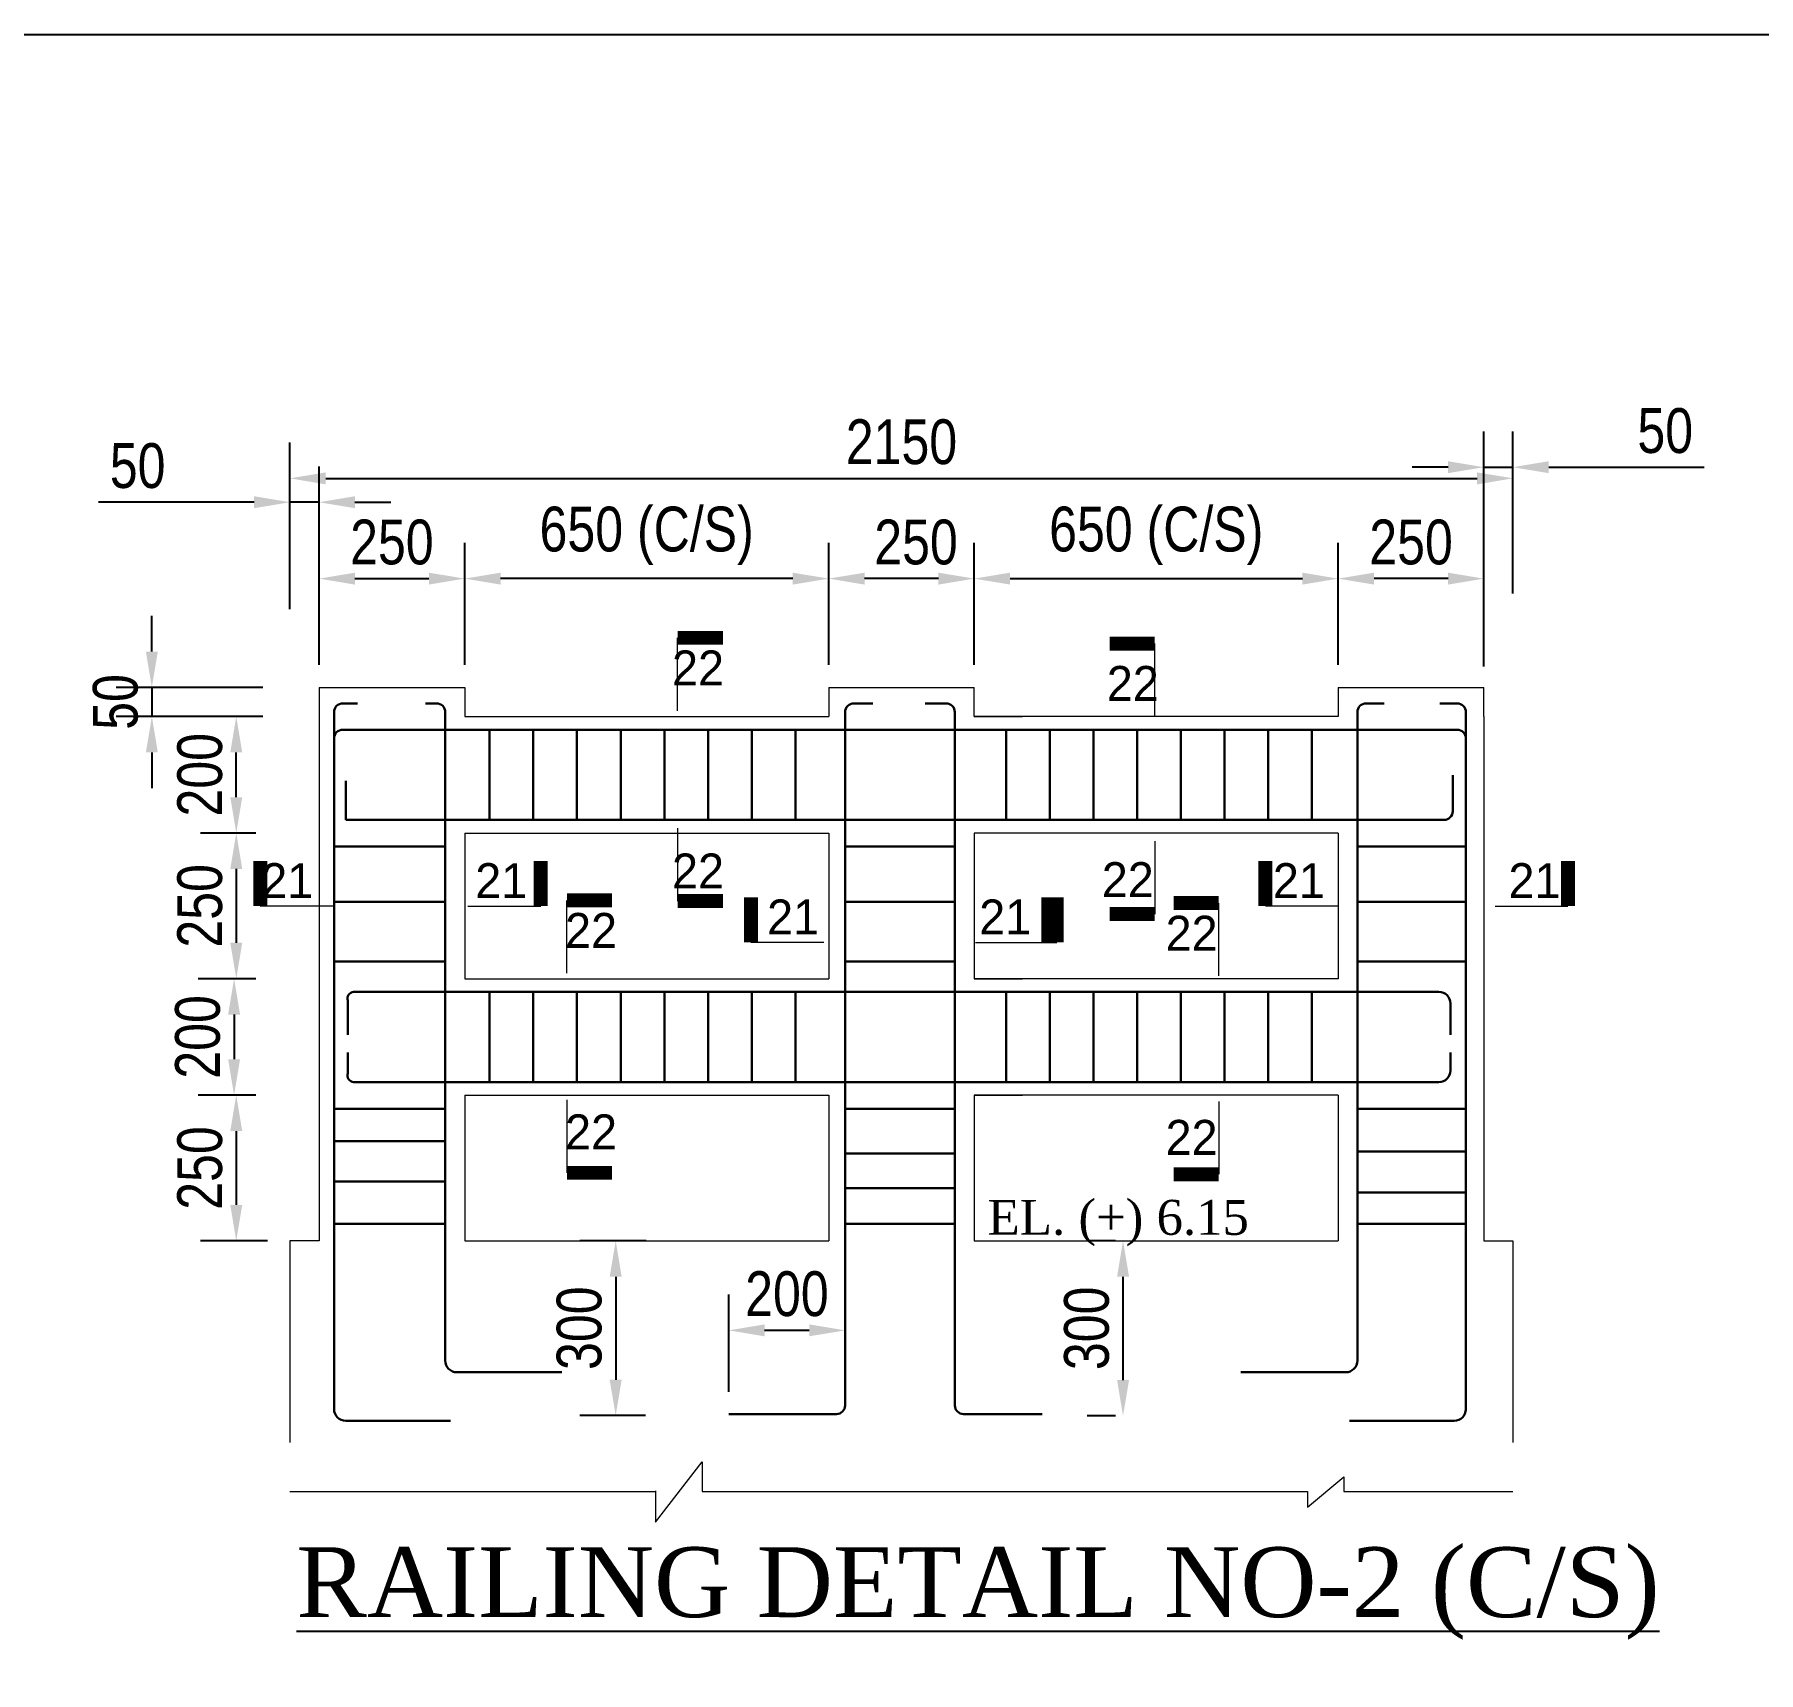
# Model space of a CAD drawing. Extents: x -358915 to 1258323, y -1667244 to -305611.
# Drawn here: x 1116203 to 1120051, y -1471550 to -1467894 of the extents above; entities that cross this region are included whole.
import ezdxf

# ---------------------------------------------------------------- set-up
doc = ezdxf.new("R2010")
doc.units = 0
doc.header["$LTSCALE"] = 300
doc.header["$MEASUREMENT"] = 0
doc.linetypes.add('DASHED', pattern=[0.75, 0.5, -0.25])
doc.layers.get('DEFPOINTS').update_dxf_attribs({"linetype": 'CONTINUOUS'})
doc.layers.add('LINE', color=7, linetype='CONTINUOUS')
doc.layers.add('TEXT', color=10, linetype='CONTINUOUS')
doc.layers.add('ROD', color=1, linetype='CONTINUOUS', lineweight=30)
doc.styles.add('DIM', font='isocp3.shx')
doc.styles.add('SH-T2', font='arial.ttf', dxfattribs={"width": 0.8})
doc.dimstyles.new('dim_50', dxfattribs={"dimtxt": 100, "dimasz": 100, "dimexe": 50, "dimexo": 30, "dimgap": 30, "dimtad": 1, "dimdec": 0, "dimzin": 0, "dimdsep": 46, "dimtxsty": 'DIM', "dimcen": 0.09, "dimclrd": 5, "dimclre": 5, "dimclrt": 7, "dimadec": 0, "dimazin": 0, "dimtfac": 1, "dimtdec": 0, "dimtmove": 0, "dimatfit": 3, "dimfxl": 1, "dimtolj": 1, "dimtzin": 0, "dimarcsym": 1})

# ---------------------------------------------------------------- blocks, each defined once
blk = doc.blocks.new('se')
at = {"layer": 'TEXT', "color": 6, "lineweight": 9, "ltscale": 3}
blk.add_lwpolyline([(0, 0, 20, 20, 0), (0, 64.7, 0, 0, 0)], format="xyseb", dxfattribs=at)
blk.add_lwpolyline([(-104.2, 0), (0, 0)], dxfattribs=at)
blk = doc.blocks.new('*D1203')
at = {"layer": 'DEFPOINTS', "color": 0, "transparency": 16777216}
for p in [(1117163.3, -1469108.6), (1116838.3, -1469351.3), (1117163.3, -1469351.3)]:
    blk.add_point(p, dxfattribs=at)
at = {"layer": 'LINE', "color": 5, "lineweight": -2, "transparency": 16777216}
for p, q in [((1116838.3, -1469301.3), (1116838.3, -1469028.6)), ((1117163.3, -1469301.3), (1117163.3, -1469028.6)), ((1116918.3, -1469108.6), (1117083.3, -1469108.6))]:
    blk.add_line(p, q, dxfattribs=at)
at = {"layer": 'LINE', "color": 5, "transparency": 16777216}
for points in [[(1116918.3, -1469095.3), (1116918.3, -1469121.9), (1116838.3, -1469108.6)], [(1117083.3, -1469095.3), (1117083.3, -1469121.9), (1117163.3, -1469108.6)]]:
    blk.add_solid(points, dxfattribs=at)
at = {"layer": 'LINE', "color": 7, "transparency": 16777216, "insert": (1117000.8, -1469027.5), "char_height": 100, "attachment_point": 5, "style": 'SH-T2'}
blk.add_mtext('\\A1;250', dxfattribs=at)
blk = doc.blocks.new('*D1204')
at = {"layer": 'DEFPOINTS', "color": 0, "transparency": 16777216}
for p in [(1117163.3, -1469108.6), (1117163.3, -1469351.3), (1117975.8, -1469351.3)]:
    blk.add_point(p, dxfattribs=at)
at = {"layer": 'LINE', "color": 5, "lineweight": -2, "transparency": 16777216}
for p, q in [((1117163.3, -1469301.3), (1117163.3, -1469028.6)), ((1117975.8, -1469301.3), (1117975.8, -1469028.6)), ((1117895.8, -1469108.6), (1117243.3, -1469108.6))]:
    blk.add_line(p, q, dxfattribs=at)
at = {"layer": 'LINE', "color": 5, "transparency": 16777216}
for points in [[(1117243.3, -1469095.3), (1117243.3, -1469121.9), (1117163.3, -1469108.6)], [(1117895.8, -1469095.3), (1117895.8, -1469121.9), (1117975.8, -1469108.6)]]:
    blk.add_solid(points, dxfattribs=at)
at = {"layer": 'LINE', "color": 7, "transparency": 16777216, "insert": (1117569.5, -1469013), "char_height": 100, "attachment_point": 5, "style": 'SH-T2'}
blk.add_mtext('\\A1;650 (C/S)', dxfattribs=at)
blk = doc.blocks.new('*D1205')
at = {"layer": 'DEFPOINTS', "color": 0, "transparency": 16777216}
for p in [(1117975.8, -1469108.6), (1117975.8, -1469279.7), (1118300.8, -1469279.7)]:
    blk.add_point(p, dxfattribs=at)
at = {"layer": 'LINE', "color": 5, "lineweight": -2, "transparency": 16777216}
for p, q in [((1117975.8, -1469229.7), (1117975.8, -1469028.6)), ((1118300.8, -1469229.7), (1118300.8, -1469028.6)), ((1118220.8, -1469108.6), (1118055.8, -1469108.6))]:
    blk.add_line(p, q, dxfattribs=at)
at = {"layer": 'LINE', "color": 5, "transparency": 16777216}
for points in [[(1118055.8, -1469095.3), (1118055.8, -1469121.9), (1117975.8, -1469108.6)], [(1118220.8, -1469095.3), (1118220.8, -1469121.9), (1118300.8, -1469108.6)]]:
    blk.add_solid(points, dxfattribs=at)
at = {"layer": 'LINE', "color": 7, "transparency": 16777216, "insert": (1118170.8, -1469027.5), "char_height": 100, "attachment_point": 5, "style": 'SH-T2'}
blk.add_mtext('\\A1;250', dxfattribs=at)
blk = doc.blocks.new('*D1206')
at = {"layer": 'DEFPOINTS', "color": 0, "transparency": 16777216}
for p in [(1116653.4, -1469416.3), (1116747, -1469416.3), (1116747, -1469676.3)]:
    blk.add_point(p, dxfattribs=at)
at = {"layer": 'LINE', "color": 5, "lineweight": -2, "transparency": 16777216}
for p, q in [((1116697, -1469416.3), (1116573.4, -1469416.3)), ((1116653.4, -1469596.3), (1116653.4, -1469496.3)), ((1116697, -1469676.3), (1116573.4, -1469676.3))]:
    blk.add_line(p, q, dxfattribs=at)
at = {"layer": 'LINE', "color": 5, "transparency": 16777216}
for points in [[(1116640.1, -1469496.3), (1116666.8, -1469496.3), (1116653.4, -1469416.3)], [(1116640.1, -1469596.3), (1116666.8, -1469596.3), (1116653.4, -1469676.3)]]:
    blk.add_solid(points, dxfattribs=at)
at = {"layer": 'LINE', "color": 7, "transparency": 16777216, "insert": (1116572.4, -1469546.3), "char_height": 100, "attachment_point": 5, "rotation": 90, "style": 'SH-T2'}
blk.add_mtext('\\A1;200', dxfattribs=at)
blk = doc.blocks.new('*D1207')
at = {"layer": 'DEFPOINTS', "color": 0, "transparency": 16777216}
for p in [(1116747, -1469676.3), (1116653.4, -1470001.3), (1116747, -1470001.3)]:
    blk.add_point(p, dxfattribs=at)
at = {"layer": 'LINE', "color": 5, "lineweight": -2, "transparency": 16777216}
for p, q in [((1116697, -1469676.3), (1116573.4, -1469676.3)), ((1116653.4, -1469756.3), (1116653.4, -1469921.3)), ((1116697, -1470001.3), (1116573.4, -1470001.3))]:
    blk.add_line(p, q, dxfattribs=at)
at = {"layer": 'LINE', "color": 5, "transparency": 16777216}
for points in [[(1116640.1, -1469756.3), (1116666.8, -1469756.3), (1116653.4, -1469676.3)], [(1116640.1, -1469921.3), (1116666.8, -1469921.3), (1116653.4, -1470001.3)]]:
    blk.add_solid(points, dxfattribs=at)
at = {"layer": 'LINE', "color": 7, "transparency": 16777216, "insert": (1116572.4, -1469838.8), "char_height": 100, "attachment_point": 5, "rotation": 90, "style": 'SH-T2'}
blk.add_mtext('\\A1;250', dxfattribs=at)
blk = doc.blocks.new('*D1208')
at = {"layer": 'DEFPOINTS', "color": 0, "transparency": 16777216}
for p in [(1116747, -1470001.3), (1116648.6, -1470261.3), (1116747, -1470261.3)]:
    blk.add_point(p, dxfattribs=at)
at = {"layer": 'LINE', "color": 5, "lineweight": -2, "transparency": 16777216}
for p, q in [((1116697, -1470001.3), (1116568.6, -1470001.3)), ((1116648.6, -1470081.3), (1116648.6, -1470181.3)), ((1116697, -1470261.3), (1116568.6, -1470261.3))]:
    blk.add_line(p, q, dxfattribs=at)
at = {"layer": 'LINE', "color": 5, "transparency": 16777216}
for points in [[(1116635.3, -1470081.3), (1116661.9, -1470081.3), (1116648.6, -1470001.3)], [(1116635.3, -1470181.3), (1116661.9, -1470181.3), (1116648.6, -1470261.3)]]:
    blk.add_solid(points, dxfattribs=at)
at = {"layer": 'LINE', "color": 7, "transparency": 16777216, "insert": (1116567.5, -1470131.3), "char_height": 100, "attachment_point": 5, "rotation": 90, "style": 'SH-T2'}
blk.add_mtext('\\A1;200', dxfattribs=at)
blk = doc.blocks.new('*D1209')
at = {"layer": 'DEFPOINTS', "color": 0, "transparency": 16777216}
for p in [(1116698.6, -1470261.3), (1116653.4, -1470586.3), (1116773.3, -1470586.3)]:
    blk.add_point(p, dxfattribs=at)
at = {"layer": 'LINE', "color": 5, "lineweight": -2, "transparency": 16777216}
for p, q in [((1116648.6, -1470261.3), (1116573.4, -1470261.3)), ((1116653.4, -1470341.3), (1116653.4, -1470506.3)), ((1116723.3, -1470586.3), (1116573.4, -1470586.3))]:
    blk.add_line(p, q, dxfattribs=at)
at = {"layer": 'LINE', "color": 5, "transparency": 16777216}
for points in [[(1116640.1, -1470341.3), (1116666.8, -1470341.3), (1116653.4, -1470261.3)], [(1116640.1, -1470506.3), (1116666.8, -1470506.3), (1116653.4, -1470586.3)]]:
    blk.add_solid(points, dxfattribs=at)
at = {"layer": 'LINE', "color": 7, "transparency": 16777216, "insert": (1116572.4, -1470423.8), "char_height": 100, "attachment_point": 5, "rotation": 90, "style": 'SH-T2'}
blk.add_mtext('\\A1;250', dxfattribs=at)
blk = doc.blocks.new('*D1210')
at = {"layer": 'DEFPOINTS', "color": 0, "transparency": 16777216}
for p in [(1119113.3, -1469108.6), (1118300.8, -1469351.3), (1119113.3, -1469351.3)]:
    blk.add_point(p, dxfattribs=at)
at = {"layer": 'LINE', "color": 5, "lineweight": -2, "transparency": 16777216}
for p, q in [((1118300.8, -1469301.3), (1118300.8, -1469028.6)), ((1119113.3, -1469301.3), (1119113.3, -1469028.6)), ((1118380.8, -1469108.6), (1119033.3, -1469108.6))]:
    blk.add_line(p, q, dxfattribs=at)
at = {"layer": 'LINE', "color": 5, "transparency": 16777216}
for points in [[(1118380.8, -1469095.3), (1118380.8, -1469121.9), (1118300.8, -1469108.6)], [(1119033.3, -1469095.3), (1119033.3, -1469121.9), (1119113.3, -1469108.6)]]:
    blk.add_solid(points, dxfattribs=at)
at = {"layer": 'LINE', "color": 7, "transparency": 16777216, "insert": (1118707, -1469013), "char_height": 100, "attachment_point": 5, "style": 'SH-T2'}
blk.add_mtext('\\A1;650 (C/S)', dxfattribs=at)
blk = doc.blocks.new('*D1211')
at = {"layer": 'DEFPOINTS', "color": 0, "transparency": 16777216}
for p in [(1118632.9, -1470586.3), (1118665.8, -1470586.3), (1118665.8, -1470976.9)]:
    blk.add_point(p, dxfattribs=at)
at = {"layer": 'LINE', "color": 5, "lineweight": -2, "transparency": 16777216}
for p, q in [((1118615.8, -1470586.3), (1118552.9, -1470586.3)), ((1118632.9, -1470896.9), (1118632.9, -1470666.3)), ((1118615.8, -1470976.9), (1118552.9, -1470976.9))]:
    blk.add_line(p, q, dxfattribs=at)
at = {"layer": 'LINE', "color": 5, "transparency": 16777216}
for points in [[(1118619.6, -1470666.3), (1118646.3, -1470666.3), (1118632.9, -1470586.3)], [(1118619.6, -1470896.9), (1118646.3, -1470896.9), (1118632.9, -1470976.9)]]:
    blk.add_solid(points, dxfattribs=at)
at = {"layer": 'LINE', "color": 7, "transparency": 16777216, "insert": (1118551.9, -1470781.6), "char_height": 100, "attachment_point": 5, "rotation": 90, "style": 'SH-T2'}
blk.add_mtext('\\A1;300', dxfattribs=at)
blk = doc.blocks.new('*D1212')
at = {"layer": 'DEFPOINTS', "color": 0, "transparency": 16777216}
for p in [(1116762.8, -1469351.3), (1116465, -1469416.3), (1116762.8, -1469416.3)]:
    blk.add_point(p, dxfattribs=at)
at = {"layer": 'LINE', "color": 5, "lineweight": -2, "transparency": 16777216}
for p, q in [((1116465, -1469271.3), (1116465, -1469191.3)), ((1116712.8, -1469351.3), (1116385, -1469351.3)), ((1116465, -1469351.3), (1116465, -1469416.3)), ((1116712.8, -1469416.3), (1116385, -1469416.3)), ((1116465, -1469496.3), (1116465, -1469576.3))]:
    blk.add_line(p, q, dxfattribs=at)
at = {"layer": 'LINE', "color": 5, "transparency": 16777216}
for points in [[(1116451.7, -1469271.3), (1116478.3, -1469271.3), (1116465, -1469351.3)], [(1116451.7, -1469496.3), (1116478.3, -1469496.3), (1116465, -1469416.3)]]:
    blk.add_solid(points, dxfattribs=at)
at = {"layer": 'LINE', "color": 7, "transparency": 16777216, "insert": (1116384, -1469383.8), "char_height": 100, "attachment_point": 5, "rotation": 90, "style": 'SH-T2'}
blk.add_mtext('\\A1;50', dxfattribs=at)
blk = doc.blocks.new('*D1213')
at = {"layer": 'DEFPOINTS', "color": 0, "transparency": 16777216}
for p in [(1117618.3, -1470586.3), (1117500.4, -1470976.3), (1117616.9, -1470976.3)]:
    blk.add_point(p, dxfattribs=at)
at = {"layer": 'LINE', "color": 5, "lineweight": -2, "transparency": 16777216}
for p, q in [((1117568.3, -1470586.3), (1117420.4, -1470586.3)), ((1117500.4, -1470666.3), (1117500.4, -1470896.3)), ((1117566.9, -1470976.3), (1117420.4, -1470976.3))]:
    blk.add_line(p, q, dxfattribs=at)
at = {"layer": 'LINE', "color": 5, "transparency": 16777216}
for points in [[(1117487, -1470666.3), (1117513.7, -1470666.3), (1117500.4, -1470586.3)], [(1117487, -1470896.3), (1117513.7, -1470896.3), (1117500.4, -1470976.3)]]:
    blk.add_solid(points, dxfattribs=at)
at = {"layer": 'LINE', "color": 7, "transparency": 16777216, "insert": (1117419.3, -1470781.3), "char_height": 100, "attachment_point": 5, "rotation": 90, "style": 'SH-T2'}
blk.add_mtext('\\A1;300', dxfattribs=at)
blk = doc.blocks.new('*D1214')
at = {"layer": 'DEFPOINTS', "color": 0, "transparency": 16777216}
for p in [(1117752.7, -1470786.1), (1117752.7, -1470973.1), (1118012.5, -1470953.6)]:
    blk.add_point(p, dxfattribs=at)
at = {"layer": 'LINE', "color": 5, "lineweight": -2, "transparency": 16777216}
for p, q in [((1117752.7, -1470923.1), (1117752.7, -1470706.1)), ((1118012.5, -1470903.6), (1118012.5, -1470706.1)), ((1117932.5, -1470786.1), (1117832.7, -1470786.1))]:
    blk.add_line(p, q, dxfattribs=at)
at = {"layer": 'LINE', "color": 5, "transparency": 16777216}
for points in [[(1117832.7, -1470772.8), (1117832.7, -1470799.4), (1117752.7, -1470786.1)], [(1117932.5, -1470772.8), (1117932.5, -1470799.4), (1118012.5, -1470786.1)]]:
    blk.add_solid(points, dxfattribs=at)
at = {"layer": 'LINE', "color": 7, "transparency": 16777216, "insert": (1117882.6, -1470705), "char_height": 100, "attachment_point": 5, "style": 'SH-T2'}
blk.add_mtext('\\A1;200', dxfattribs=at)
blk = doc.blocks.new('*D1215')
at = {"layer": 'DEFPOINTS', "color": 0, "transparency": 16777216}
for p in [(1119113.3, -1469108.6), (1119113.3, -1469279.7), (1119438.3, -1469354.6)]:
    blk.add_point(p, dxfattribs=at)
at = {"layer": 'LINE', "color": 5, "lineweight": -2, "transparency": 16777216}
for p, q in [((1119113.3, -1469229.7), (1119113.3, -1469028.6)), ((1119438.3, -1469304.6), (1119438.3, -1469028.6)), ((1119358.3, -1469108.6), (1119193.3, -1469108.6))]:
    blk.add_line(p, q, dxfattribs=at)
at = {"layer": 'LINE', "color": 5, "transparency": 16777216}
for points in [[(1119193.3, -1469095.3), (1119193.3, -1469121.9), (1119113.3, -1469108.6)], [(1119358.3, -1469095.3), (1119358.3, -1469121.9), (1119438.3, -1469108.6)]]:
    blk.add_solid(points, dxfattribs=at)
at = {"layer": 'LINE', "color": 7, "transparency": 16777216, "insert": (1119275.8, -1469027.5), "char_height": 100, "attachment_point": 5, "style": 'SH-T2'}
blk.add_mtext('\\A1;250', dxfattribs=at)
blk = doc.blocks.new('*D1216')
at = {"layer": 'DEFPOINTS', "color": 0, "transparency": 16777216}
for p in [(1119503.3, -1468859.9), (1119438.3, -1469191.8), (1119503.3, -1469191.8)]:
    blk.add_point(p, dxfattribs=at)
at = {"layer": 'LINE', "color": 5, "lineweight": -2, "transparency": 16777216}
for p, q in [((1119438.3, -1469141.8), (1119438.3, -1468779.9)), ((1119503.3, -1469141.8), (1119503.3, -1468779.9)), ((1119358.3, -1468859.9), (1119278.3, -1468859.9)), ((1119438.3, -1468859.9), (1119503.3, -1468859.9)), ((1119583.3, -1468859.9), (1119930.4, -1468859.9))]:
    blk.add_line(p, q, dxfattribs=at)
at = {"layer": 'LINE', "color": 5, "transparency": 16777216}
for points in [[(1119358.3, -1468846.6), (1119358.3, -1468873.3), (1119438.3, -1468859.9)], [(1119583.3, -1468846.6), (1119583.3, -1468873.3), (1119503.3, -1468859.9)]]:
    blk.add_solid(points, dxfattribs=at)
at = {"layer": 'LINE', "color": 7, "transparency": 16777216, "insert": (1119843.2, -1468778.9), "char_height": 100, "attachment_point": 5, "style": 'SH-T2'}
blk.add_mtext('\\A1;50', dxfattribs=at)
blk = doc.blocks.new('*D1217')
at = {"layer": 'DEFPOINTS', "color": 0, "transparency": 16777216}
for p in [(1116773.3, -1468938.1), (1116773.3, -1469227.1), (1116838.3, -1469227.1)]:
    blk.add_point(p, dxfattribs=at)
at = {"layer": 'LINE', "color": 5, "lineweight": -2, "transparency": 16777216}
for p, q in [((1116773.3, -1469177.1), (1116773.3, -1468858.1)), ((1116838.3, -1469177.1), (1116838.3, -1468858.1)), ((1116693.3, -1468938.1), (1116346.2, -1468938.1)), ((1116838.3, -1468938.1), (1116773.3, -1468938.1)), ((1116918.3, -1468938.1), (1116998.3, -1468938.1))]:
    blk.add_line(p, q, dxfattribs=at)
at = {"layer": 'LINE', "color": 5, "transparency": 16777216}
for points in [[(1116693.3, -1468924.7), (1116693.3, -1468951.4), (1116773.3, -1468938.1)], [(1116918.3, -1468924.7), (1116918.3, -1468951.4), (1116838.3, -1468938.1)]]:
    blk.add_solid(points, dxfattribs=at)
at = {"layer": 'LINE', "color": 7, "transparency": 16777216, "insert": (1116433.3, -1468857), "char_height": 100, "attachment_point": 5, "style": 'SH-T2'}
blk.add_mtext('\\A1;50', dxfattribs=at)
blk = doc.blocks.new('*D1218')
at = {"layer": 'DEFPOINTS', "color": 0, "transparency": 16777216}
for p in [(1119503.3, -1468884.8), (1116773.3, -1469019), (1119503.3, -1469019)]:
    blk.add_point(p, dxfattribs=at)
at = {"layer": 'LINE', "color": 5, "lineweight": -2, "transparency": 16777216}
for p, q in [((1116773.3, -1468969), (1116773.3, -1468804.8)), ((1119503.3, -1468969), (1119503.3, -1468804.8)), ((1116853.3, -1468884.8), (1119423.3, -1468884.8))]:
    blk.add_line(p, q, dxfattribs=at)
at = {"layer": 'LINE', "color": 5, "transparency": 16777216}
for points in [[(1116853.3, -1468871.5), (1116853.3, -1468898.2), (1116773.3, -1468884.8)], [(1119423.3, -1468871.5), (1119423.3, -1468898.2), (1119503.3, -1468884.8)]]:
    blk.add_solid(points, dxfattribs=at)
at = {"layer": 'LINE', "color": 7, "transparency": 16777216, "insert": (1118138.3, -1468803.8), "char_height": 100, "attachment_point": 5, "style": 'SH-T2'}
blk.add_mtext('\\A1;2150', dxfattribs=at)

msp = doc.modelspace()

# ---------------------------------------------------------------- linework, layer by layer
at = {"layer": 'LINE', "lineweight": 9}
for p, q in [((1116838.3, -1469351.3), (1116838.3, -1470586.3)), ((1117163.3, -1469416.3), (1117975.8, -1469416.3)), ((1118300.8, -1469416.3), (1118408.5, -1469416.3)), ((1119113.3, -1469416.3), (1118300.8, -1469416.3)), ((1119438.3, -1469416.3), (1119438.3, -1470586.3)), ((1117163.3, -1469676.3), (1117975.8, -1469676.3)), ((1117163.3, -1469676.3), (1117163.3, -1470001.3)), ((1117975.8, -1469676.3), (1117975.8, -1470001.3)), ((1118300.8, -1469676.3), (1118300.8, -1470001.3)), ((1119113.3, -1469676.3), (1118300.8, -1469676.3)), ((1118300.8, -1469676.3), (1118300.8, -1470001.3)), ((1119113.3, -1469676.3), (1119113.3, -1470001.3)), ((1117163.3, -1470001.3), (1117975.8, -1470001.3)), ((1118300.8, -1470001.3), (1118408.5, -1470001.3)), ((1119113.3, -1470001.3), (1118300.8, -1470001.3)), ((1117163.3, -1470261.3), (1117975.8, -1470261.3)), ((1117163.3, -1470261.3), (1117163.3, -1470586.3)), ((1117975.8, -1470261.3), (1117975.8, -1470586.3)), ((1118300.8, -1470261.3), (1118408.5, -1470261.3)), ((1118300.8, -1470261.3), (1118300.8, -1470586.3)), ((1119113.3, -1470261.3), (1118300.8, -1470261.3)), ((1118300.8, -1470261.3), (1118300.8, -1470586.3)), ((1119113.3, -1470261.3), (1119113.3, -1470586.3)), ((1117163.3, -1470586.3), (1117975.8, -1470586.3)), ((1118300.8, -1470586.3), (1119113.3, -1470586.3)), ((1119044.7, -1471180.6), (1119125.7, -1471113)), ((1119125.7, -1471113), (1119125.7, -1471145.5)), ((1119044.7, -1471145.5), (1119044.7, -1471180.6))]:
    msp.add_line(p, q, dxfattribs=at)
at = {"layer": 'LINE', "linetype": 'DASHED', "lineweight": 9, "ltscale": 3}
msp.add_line((1117163.3, -1469351.3), (1117163.3, -1469416.3), dxfattribs=at)
at = {"layer": 'LINE', "lineweight": 15}
for p, q in [((1117589.1, -1471214.4), (1117693.5, -1471079.2)), ((1117693.5, -1471079.2), (1117693.5, -1471145.5)), ((1116773.3, -1471145.5), (1117589.1, -1471145.5)), ((1117589.1, -1471144.3), (1117589.1, -1471214.4)), ((1117693.5, -1471145.5), (1119044.7, -1471145.5)), ((1119125.7, -1471145.5), (1119503.3, -1471145.5))]:
    msp.add_line(p, q, dxfattribs=at)
at = {"layer": 'LINE'}
msp.add_lwpolyline([(1123899.8, -1488297), (1095047.5, -1488297), (1095047.5, -1467894.3), (1123899.8, -1467894.3)], close=True, dxfattribs=at)
at = {"layer": 'LINE', "linetype": 'DASHED', "lineweight": 9, "ltscale": 3}
for points in [[(1116838.3, -1469351.3), (1117163.3, -1469351.3)], [(1117975.8, -1469351.3), (1118300.8, -1469351.3)], [(1117975.8, -1469351.3), (1117975.8, -1469416.3)], [(1118300.8, -1469416.3), (1118300.8, -1469351.3)], [(1118300.8, -1469416.3), (1118300.8, -1469351.3)], [(1119113.3, -1469351.3), (1119438.3, -1469351.3)], [(1119113.3, -1469351.3), (1119113.3, -1469416.3)], [(1119438.3, -1469416.3), (1119438.3, -1469351.3)], [(1116838.3, -1470586.3), (1116773.3, -1470586.3), (1116773.3, -1471145.5)], [(1119438.3, -1470586.3), (1119503.3, -1470586.3), (1119503.3, -1471145.5)]]:
    msp.add_lwpolyline(points, dxfattribs=at)
at = {"layer": 'ROD'}
for p, q in [((1116871.8, -1470962.1), (1116871.8, -1469465.3)), ((1116871.8, -1469560.2), (1116871.8, -1469465.3)), ((1116891.3, -1469445.8), (1118300.8, -1469445.8)), ((1117094, -1469445.8), (1116891.3, -1469445.8)), ((1117119.9, -1469445.8), (1117119.9, -1470853.6)), ((1117219, -1469646.9), (1117219, -1469445.8)), ((1117316.5, -1469646.9), (1117316.5, -1469445.8)), ((1117414, -1469646.9), (1117414, -1469445.8)), ((1117511.5, -1469646.9), (1117511.5, -1469445.8)), ((1117511.5, -1469646.9), (1117511.5, -1469445.8)), ((1117609, -1469646.9), (1117609, -1469445.8)), ((1117706.5, -1469646.9), (1117706.5, -1469445.8)), ((1117804, -1469646.9), (1117804, -1469445.8)), ((1117901.5, -1469646.9), (1117901.5, -1469445.8)), ((1118012.5, -1470953.6), (1118012.5, -1469473.4)), ((1118012.5, -1469473.4), (1118012.5, -1469498.1)), ((1118231.5, -1469445.8), (1118032, -1469445.8)), ((1118257.4, -1469473.4), (1118257.4, -1470953.6)), ((1118300.8, -1469445.8), (1118408.5, -1469445.8)), ((1119378.7, -1469445.8), (1118300.8, -1469445.8)), ((1118371.8, -1469646.9), (1118371.8, -1469445.8)), ((1118469.3, -1469646.9), (1118469.3, -1469445.8)), ((1118566.8, -1469646.9), (1118566.8, -1469445.8)), ((1118664.3, -1469646.9), (1118664.3, -1469445.8)), ((1118761.8, -1469646.9), (1118761.8, -1469445.8)), ((1118761.8, -1469646.9), (1118761.8, -1469445.8)), ((1118859.3, -1469646.9), (1118859.3, -1469445.8)), ((1118956.8, -1469646.9), (1118956.8, -1469445.8)), ((1119054.3, -1469646.9), (1119054.3, -1469445.8)), ((1119181.8, -1469445.8), (1119378.7, -1469445.8)), ((1119398.2, -1469560.2), (1119398.2, -1469465.3)), ((1119156, -1469513.3), (1119156, -1470853.6)), ((1119398, -1470965.5), (1119398.2, -1469487.7)), ((1119369, -1469627.4), (1119369, -1469547.4)), ((1116897.8, -1469646.9), (1116897.8, -1469559.8)), ((1116897.8, -1469646.9), (1118300.8, -1469646.9)), ((1118300.8, -1469646.9), (1118408.5, -1469646.9)), ((1119349.5, -1469646.9), (1118300.8, -1469646.9)), ((1116871.8, -1469706.6), (1117119.9, -1469706.6)), ((1118012.5, -1469706.6), (1118229.3, -1469706.6)), ((1118047.3, -1469706.6), (1118257.4, -1469706.6)), ((1119398.2, -1469706.6), (1119156, -1469706.6)), ((1116871.8, -1469829.7), (1117119.9, -1469829.7)), ((1118012.5, -1469829.7), (1118229.3, -1469829.7)), ((1118047.3, -1469829.7), (1118257.4, -1469829.7)), ((1119398.2, -1469829.7), (1119156, -1469829.7)), ((1116871.8, -1469963.2), (1117119.9, -1469963.2)), ((1118012.5, -1469963.2), (1118229.3, -1469963.2)), ((1118047.3, -1469963.2), (1118257.4, -1469963.2)), ((1119398.2, -1469963.2), (1119156, -1469963.2)), ((1116902.8, -1470050.3), (1116902.8, -1470126.8)), ((1116915.4, -1470030.8), (1118300.8, -1470030.8)), ((1117219, -1470231.9), (1117219, -1470030.8)), ((1117316.5, -1470231.9), (1117316.5, -1470030.8)), ((1117414, -1470231.9), (1117414, -1470030.8)), ((1117511.5, -1470231.9), (1117511.5, -1470030.8)), ((1117511.5, -1470231.9), (1117511.5, -1470030.8)), ((1117609, -1470231.9), (1117609, -1470030.8)), ((1117706.5, -1470231.9), (1117706.5, -1470030.8)), ((1117804, -1470231.9), (1117804, -1470030.8)), ((1117901.5, -1470231.9), (1117901.5, -1470030.8)), ((1118300.8, -1470030.8), (1118408.5, -1470030.8)), ((1119338, -1470030.8), (1118300.8, -1470030.8)), ((1118371.8, -1470231.9), (1118371.8, -1470030.8)), ((1118469.3, -1470231.9), (1118469.3, -1470030.8)), ((1118566.8, -1470231.9), (1118566.8, -1470030.8)), ((1118664.3, -1470231.9), (1118664.3, -1470030.8)), ((1118761.8, -1470231.9), (1118761.8, -1470030.8)), ((1118761.8, -1470231.9), (1118761.8, -1470030.8)), ((1118859.3, -1470231.9), (1118859.3, -1470030.8)), ((1118956.8, -1470231.9), (1118956.8, -1470030.8)), ((1119054.3, -1470231.9), (1119054.3, -1470030.8)), ((1119364, -1470056.8), (1119364, -1470126.8)), ((1116902.8, -1470166), (1116902.8, -1470212.4)), ((1119364, -1470166), (1119364, -1470205.9)), ((1116915.4, -1470231.9), (1118300.8, -1470231.9)), ((1118300.8, -1470231.9), (1118408.5, -1470231.9)), ((1119338, -1470231.9), (1118300.8, -1470231.9)), ((1116871.8, -1470291.6), (1117119.9, -1470291.6)), ((1118012.5, -1470291.6), (1118229.3, -1470291.6)), ((1118047.3, -1470291.6), (1118257.4, -1470291.6)), ((1119398.2, -1470291.6), (1119156, -1470291.6)), ((1116871.8, -1470363.7), (1117119.9, -1470363.7)), ((1118012.5, -1470391.6), (1118257.4, -1470391.6)), ((1119398.2, -1470387), (1119156, -1470387)), ((1116871.8, -1470453.8), (1117119.9, -1470453.8)), ((1118012.5, -1470468.8), (1118257.4, -1470468.8)), ((1119398.2, -1470478.2), (1119156, -1470478.2)), ((1116871.8, -1470548.2), (1117119.9, -1470548.2)), ((1118012.5, -1470548.2), (1118229.3, -1470548.2)), ((1118047.3, -1470548.2), (1118257.4, -1470548.2)), ((1119397.4, -1470548.2), (1119155.2, -1470548.2)), ((1117145.9, -1470879.6), (1117379.9, -1470879.6)), ((1119130, -1470879.6), (1118896, -1470879.6)), ((1117993, -1470973.1), (1117752.7, -1470973.1)), ((1117752.7, -1470973.1), (1117986.4, -1470973.1)), ((1118276.9, -1470973.1), (1118452.1, -1470973.1)), ((1118452.1, -1470973.1), (1118283.5, -1470973.1)), ((1116897.8, -1470988.1), (1117131.8, -1470988.1)), ((1119372.2, -1470988.1), (1119138.2, -1470988.1))]:
    msp.add_line(p, q, dxfattribs=at)
for points in [[(1116923.7, -1469387), (1116891.3, -1469387, 0.414214), (1116871.8, -1469406.5), (1116871.8, -1469465.3)], [(1117076.2, -1469387), (1117100.4, -1469387, -0.414214), (1117119.9, -1469406.5), (1117119.9, -1469445.8)], [(1118074.2, -1469387), (1118032, -1469387, 0.414214), (1118012.5, -1469406.5), (1118012.5, -1469473.4)], [(1118191, -1469387), (1118237.9, -1469387, -0.414214), (1118257.4, -1469406.5), (1118257.4, -1469473.4)], [(1119215.5, -1469387), (1119175.5, -1469387, 0.414214), (1119156, -1469406.5), (1119156, -1469515.2)], [(1119339.7, -1469387), (1119378.7, -1469387, -0.414214), (1119398.2, -1469406.5), (1119398.2, -1469473.4)]]:
    msp.add_lwpolyline(points, format="xyb", dxfattribs=at)
for centre, radius, start, end in [((1116891.3, -1469465.3), 19.5, 90, 180), ((1116891.3, -1469465.3), 19.5, 90, 180), ((1119378.7, -1469465.3), 19.5, 0, 90), ((1119378.7, -1469465.3), 19.5, 0, 90), ((1119349.5, -1469627.4), 19.5, 270, 0), ((1116916.6, -1470045.4), 14.7, 94.6932, 199.3945), ((1119338, -1470056.8), 26, 0, 90), ((1119338, -1470205.9), 26, 270, 0), ((1116916.6, -1470217.3), 14.7, 160.6055, 265.3068), ((1117145.9, -1470853.6), 26, 180, 270), ((1119130, -1470853.6), 26, 270, 0), ((1116897.8, -1470962.1), 26, 180, 270), ((1117993, -1470953.6), 19.5, 270, 0), ((1118276.9, -1470953.6), 19.5, 180, 270), ((1119372.2, -1470962.1), 26, 270, 0)]:
    msp.add_arc(centre, radius, start, end, dxfattribs=at)

# ---------------------------------------------------------------- block references
at = {"layer": 'TEXT', "linetype": 'DASHED', "lineweight": 9, "yscale": 1.560000000015134, "zscale": 1.56}
for p, xscale, rotation in [((1117638.7, -1469240.7), -1.560000000015134, 270), ((1118703.7, -1469253.7), 1.560000000015134, 90), ((1117638.7, -1469828.2), 1.560000000015134, 270), ((1118703.7, -1469857.1), -1.560000000015134, 90), ((1117391.5, -1469826.5), -1.560000000015134, 270), ((1118846.7, -1469832.7), 1.560000000015134, 90), ((1117391.5, -1470434.6), 1.560000000015134, 270), ((1118846.7, -1470437.9), -1.560000000015134, 90)]:
    msp.add_blockref('se', p, dxfattribs=dict(at, xscale=xscale, rotation=rotation))
for p, xscale in [((1116707, -1469839.3), -1.559999999939464), ((1117333.1, -1469839.3), 1.559999999939464), ((1118950.8, -1469839.3), -1.559999999939464), ((1119625.9, -1469839.3), 1.559999999939464), ((1117802.3, -1469920.4), -1.559999999939464), ((1118466.2, -1469920.4), 1.559999999939464), ((1118485, -1469920.4), 1.559999999939464)]:
    msp.add_blockref('se', p, dxfattribs=dict(at, xscale=xscale))

# ---------------------------------------------------------------- texts
at = {"layer": 'LINE', "color": 4, "insert": (1118622.2, -1470546.6), "char_height": 78, "attachment_point": 5}
msp.add_mtext('{\\fTimes New Roman|b0|i0|c0|p18;\\C0;EL. (+) 6.15}', dxfattribs=at)
at = {"layer": 'TEXT', "char_height": 78, "attachment_point": 5}
for s, insert in [('22 ', (1117684.2, -1469307.9)), ('21 ', (1116767.2, -1469782.6)), ('21', (1117244.9, -1469782.6)), ('22 ', (1118643.5, -1469780.3)), ('21 ', (1119025.4, -1469782.6)), ('21', (1119551.3, -1469782.6)), ('21 ', (1117896.4, -1469863.6)), ('21', (1118369.8, -1469863.6)), ('22 ', (1117445.4, -1469893.7)), ('22 ', (1118785.9, -1470355.5))]:
    msp.add_mtext(s, dxfattribs=dict(at, insert=insert))
for insert, width in [((1118654.7, -1469342.5), 73.986), ((1117684.2, -1469761), 204.276), ((1118785.9, -1469899.9), 68.443), ((1117445.4, -1470343.1), 188.157)]:
    msp.add_mtext('22 ', dxfattribs=dict(at, insert=insert, width=width))
at = {"layer": 'TEXT', "color": 4, "insert": (1116787.7, -1471373.3), "char_height": 97.5, "width": 3491.318, "attachment_point": 4, "line_spacing_factor": 0.64}
msp.add_mtext('{\\fTimes New Roman|b0|i0|c0|p18;\\H1.6x;\\L\\C6;RAILING DETAIL NO-2 (C/S)}', dxfattribs=at)

# ---------------------------------------------------------------- dimensions: what is measured, and where the dimension line sits
at = {"layer": 'LINE', "color": 0}
dim = msp.add_linear_dim(base=(1119503.3, -1468884.8), p1=(1116773.3, -1469019), p2=(1119503.3, -1469019), text='2150', dimstyle='dim_50', override={"dimasz": 80, "dimexe": 80, "dimexo": 50, "dimtxsty": 'SH-T2'}, dxfattribs=at)
dim.commit()
dim.dimension.update_dxf_attribs({"geometry": '*D1218', "text_midpoint": (1118138.3, -1468803.8)})
for base, p1, p2, text, picture, middle in [((1119503.3, -1468859.9), (1119438.3, -1469191.8), (1119503.3, -1469191.8), '50', '*D1216', (1119843.2, -1468859.9)), ((1119113.3, -1469108.6), (1118300.8, -1469351.3), (1119113.3, -1469351.3), '650 (C/S)', '*D1210', (1118707, -1469108.6)), ((1117163.3, -1469108.6), (1116838.3, -1469351.3), (1117163.3, -1469351.3), '250', '*D1203', (1117000.8, -1469108.6))]:
    dim = msp.add_linear_dim(base=base, p1=p1, p2=p2, text=text, dimstyle='dim_50', override={"dimasz": 80, "dimexe": 80, "dimexo": 50, "dimtxsty": 'SH-T2'}, dxfattribs=at)
    dim.commit()
    dim.dimension.update_dxf_attribs({"geometry": picture, "text_midpoint": middle, "dimtype": 160})
for base, p1, p2, angle, text, picture, middle in [((1116773.3, -1468938.1), (1116838.3, -1469227.1), (1116773.3, -1469227.1), 180, '50', '*D1217', (1116433.3, -1468938.1)), ((1117163.3, -1469108.6), (1117975.8, -1469351.3), (1117163.3, -1469351.3), 180, '650 (C/S)', '*D1204', (1117569.5, -1469108.6)), ((1117975.8, -1469108.6), (1118300.8, -1469279.7), (1117975.8, -1469279.7), 180, '250', '*D1205', (1118170.8, -1469108.6)), ((1119113.3, -1469108.6), (1119438.3, -1469354.6), (1119113.3, -1469279.7), 180, '250', '*D1215', (1119275.8, -1469108.6)), ((1116465, -1469416.3), (1116762.8, -1469351.3), (1116762.8, -1469416.3), 90, '50', '*D1212', (1116465, -1469383.8)), ((1116653.4, -1469416.3), (1116747, -1469676.3), (1116747, -1469416.3), 90, '200', '*D1206', (1116653.4, -1469546.3)), ((1116648.6, -1470261.3), (1116747, -1470001.3), (1116747, -1470261.3), 90, '200', '*D1208', (1116648.6, -1470131.3)), ((1116653.4, -1470586.3), (1116698.6, -1470261.3), (1116773.3, -1470586.3), 90, '250', '*D1209', (1116653.4, -1470423.8)), ((1117752.7, -1470786.1), (1118012.5, -1470953.6), (1117752.7, -1470973.1), 180, '200', '*D1214', (1117882.6, -1470786.1))]:
    dim = msp.add_linear_dim(base=base, p1=p1, p2=p2, angle=angle, text=text, dimstyle='dim_50', override={"dimasz": 80, "dimexe": 80, "dimexo": 50, "dimtxsty": 'SH-T2'}, dxfattribs=at)
    dim.commit()
    dim.dimension.update_dxf_attribs({"geometry": picture, "text_midpoint": middle, "dimtype": 160})
for base, p1, p2, text, picture, middle in [((1116653.4, -1470001.3), (1116747, -1469676.3), (1116747, -1470001.3), '250', '*D1207', (1116572.4, -1469838.8)), ((1117500.4, -1470976.3), (1117618.3, -1470586.3), (1117616.9, -1470976.3), '300', '*D1213', (1117419.3, -1470781.3)), ((1118632.9, -1470586.3), (1118665.8, -1470976.9), (1118665.8, -1470586.3), '300', '*D1211', (1118551.9, -1470781.6))]:
    dim = msp.add_linear_dim(base=base, p1=p1, p2=p2, angle=90, text=text, dimstyle='dim_50', override={"dimasz": 80, "dimexe": 80, "dimexo": 50, "dimtxsty": 'SH-T2'}, dxfattribs=at)
    dim.commit()
    dim.dimension.update_dxf_attribs({"geometry": picture, "text_midpoint": middle})

doc.saveas('drawing.dxf')
